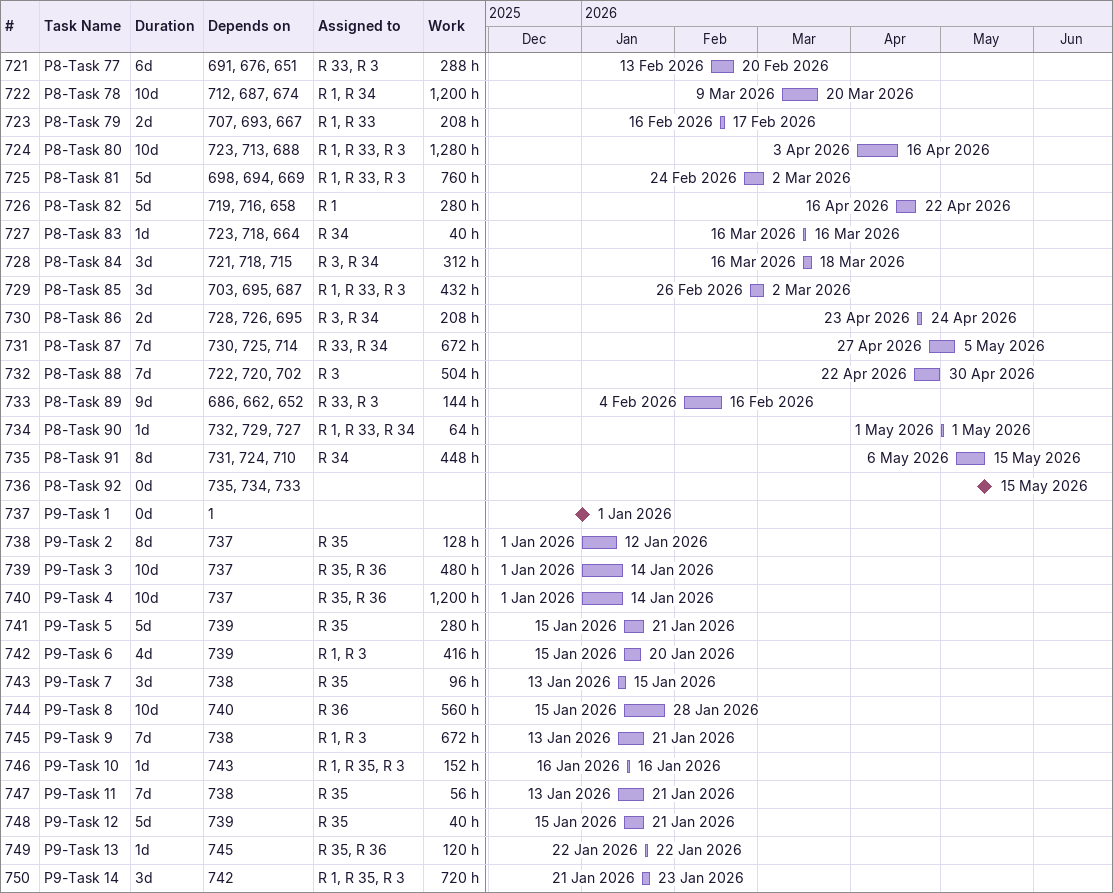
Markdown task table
| ID | Task | Duration | Start | Finish | Predecessors | Resources | Work (h) |
|---|---|---|---|---|---|---|---|
| 721 | P8-Task 77 | 6d | 2026-02-13 | 2026-02-20 | 691, 676, 651 | R 33, R 3 | 288 |
| 722 | P8-Task 78 | 10d | 2026-03-09 | 2026-03-20 | 712, 687, 674 | R 1, R 34 | 1200 |
| 723 | P8-Task 79 | 2d | 2026-02-16 | 2026-02-17 | 707, 693, 667 | R 1, R 33 | 208 |
| 724 | P8-Task 80 | 10d | 2026-04-03 | 2026-04-16 | 723, 713, 688 | R 1, R 33, R 3 | 1280 |
| 725 | P8-Task 81 | 5d | 2026-02-24 | 2026-03-02 | 698, 694, 669 | R 1, R 33, R 3 | 760 |
| 726 | P8-Task 82 | 5d | 2026-04-16 | 2026-04-22 | 719, 716, 658 | R 1 | 280 |
| 727 | P8-Task 83 | 1d | 2026-03-16 | 2026-03-16 | 723, 718, 664 | R 34 | 40 |
| 728 | P8-Task 84 | 3d | 2026-03-16 | 2026-03-18 | 721, 718, 715 | R 3, R 34 | 312 |
| 729 | P8-Task 85 | 3d | 2026-02-26 | 2026-03-02 | 703, 695, 687 | R 1, R 33, R 3 | 432 |
| 730 | P8-Task 86 | 2d | 2026-04-23 | 2026-04-24 | 728, 726, 695 | R 3, R 34 | 208 |
| 731 | P8-Task 87 | 7d | 2026-04-27 | 2026-05-05 | 730, 725, 714 | R 33, R 34 | 672 |
| 732 | P8-Task 88 | 7d | 2026-04-22 | 2026-04-30 | 722, 720, 702 | R 3 | 504 |
| 733 | P8-Task 89 | 9d | 2026-02-04 | 2026-02-16 | 686, 662, 652 | R 33, R 3 | 144 |
| 734 | P8-Task 90 | 1d | 2026-05-01 | 2026-05-01 | 732, 729, 727 | R 1, R 33, R 34 | 64 |
| 735 | P8-Task 91 | 8d | 2026-05-06 | 2026-05-15 | 731, 724, 710 | R 34 | 448 |
| 736 | P8-Task 92 | 0d | 2026-05-15 | 2026-05-15 | 735, 734, 733 |  |  |
| 737 | P9-Task 1 | 0d | 2026-01-01 | 2026-01-01 | 1 |  |  |
| 738 | P9-Task 2 | 8d | 2026-01-01 | 2026-01-12 | 737 | R 35 | 128 |
| 739 | P9-Task 3 | 10d | 2026-01-01 | 2026-01-14 | 737 | R 35, R 36 | 480 |
| 740 | P9-Task 4 | 10d | 2026-01-01 | 2026-01-14 | 737 | R 35, R 36 | 1200 |
| 741 | P9-Task 5 | 5d | 2026-01-15 | 2026-01-21 | 739 | R 35 | 280 |
| 742 | P9-Task 6 | 4d | 2026-01-15 | 2026-01-20 | 739 | R 1, R 3 | 416 |
| 743 | P9-Task 7 | 3d | 2026-01-13 | 2026-01-15 | 738 | R 35 | 96 |
| 744 | P9-Task 8 | 10d | 2026-01-15 | 2026-01-28 | 740 | R 36 | 560 |
| 745 | P9-Task 9 | 7d | 2026-01-13 | 2026-01-21 | 738 | R 1, R 3 | 672 |
| 746 | P9-Task 10 | 1d | 2026-01-16 | 2026-01-16 | 743 | R 1, R 35, R 3 | 152 |
| 747 | P9-Task 11 | 7d | 2026-01-13 | 2026-01-21 | 738 | R 35 | 56 |
| 748 | P9-Task 12 | 5d | 2026-01-15 | 2026-01-21 | 739 | R 35 | 40 |
| 749 | P9-Task 13 | 1d | 2026-01-22 | 2026-01-22 | 745 | R 35, R 36 | 120 |
| 750 | P9-Task 14 | 3d | 2026-01-21 | 2026-01-23 | 742 | R 1, R 35, R 3 | 720 |
